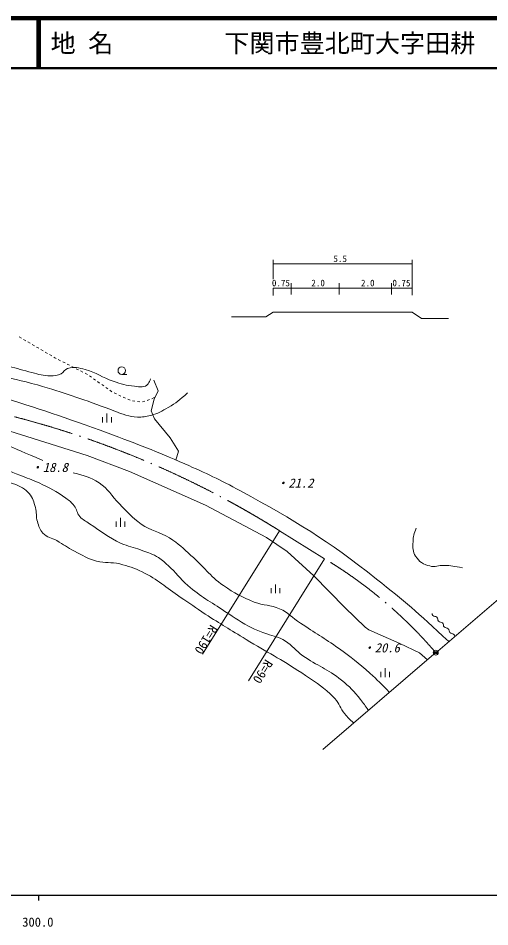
# Model space of a CAD drawing. Units: millimetres, scale not verified. Extents: x 40000 to 680000, y 20000 to 380000.
# Drawn here: x 363928 to 457919, y 198715 to 380000 of the extents above; entities that cross this region are included whole.
import ezdxf
from ezdxf.enums import TextEntityAlignment as Align

# ---------------------------------------------------------------- set-up
doc = ezdxf.new("R2010")
doc.units = ezdxf.units.MM
doc.header["$LTSCALE"] = 1000
doc.header["$PDMODE"] = 32
doc.header["$PDSIZE"] = 500
doc.linetypes.add('LONG_DASHED_DOTTED', pattern=[15.25, 12, -1.5, 0.25, -1.5])
for name, color, linetype, lineweight in [('M-BGD', 7, 'Continuous', 13), ('M-BMK', 2, 'LONG_DASHED_DOTTED', 13), ('M-STR-HTXT', 7, 'Continuous', 13), ('M-TTL', 2, 'Continuous', 140), ('M-TTL-BAND', 7, 'Continuous', 25), ('M-TTL-LINE', 7, 'Continuous', 50)]:
    doc.layers.add(name, color=color, linetype=linetype, lineweight=lineweight)
doc.layers.add('M-OTRS', color=6, linetype='Continuous')
doc.layers.add('M-TTL-TXT', color=7, linetype='Continuous')
doc.styles.add('ＭＳ ゴシック', font='')
doc.styles.get('ＭＳ ゴシック').set_extended_font_data('MS Gothic')

msp = doc.modelspace()

# ---------------------------------------------------------------- linework, layer by layer
at = {"layer": 'M-BGD'}
for p, q in [((414750, 327912), (414750, 331818)), ((442423, 324752), (442423, 331818)), ((414750, 330968), (426752, 330968)), ((426752, 330968), (429452, 330968)), ((429452, 330968), (442423, 330968)), ((418346, 324882), (418346, 327106)), ((427930, 324882), (427930, 327106)), ((438319, 324882), (438319, 327106)), ((414750, 324659), (414750, 326112)), ((414750, 326112), (418088, 326112)), ((418088, 326112), (422348, 326112)), ((422348, 326112), (425048, 326112)), ((425048, 326112), (432248, 326112)), ((432248, 326112), (434948, 326112)), ((434948, 326112), (438510, 326112)), ((438510, 326112), (442110, 326112)), ((442110, 326112), (442423, 326112)), ((364144, 316416), (364575, 316162)), ((365007, 315909), (365438, 315656)), ((365869, 315403), (366300, 315150)), ((366731, 314896), (367162, 314643)), ((367594, 314390), (368025, 314137)), ((368456, 313884), (368887, 313631)), ((369318, 313377), (369749, 313124)), ((370181, 312871), (370612, 312618)), ((371043, 312365), (371247, 312245)), ((371247, 312245), (371481, 312125)), ((371926, 311897), (372371, 311669)), ((372816, 311441), (373261, 311213)), ((373706, 310985), (374151, 310757)), ((374597, 310529), (375042, 310301)), ((375487, 310073), (375932, 309846)), ((376377, 309618), (376822, 309390)), ((377267, 309162), (377712, 308934)), ((378123, 308651), (378531, 308361)), ((384573, 308940), (385573, 308940)), ((378938, 308071), (379345, 307781)), ((379753, 307491), (380160, 307201)), ((380568, 306911), (380975, 306621)), ((381382, 306332), (381790, 306042)), ((382197, 305752), (382604, 305462)), ((383046, 305231), (383500, 305021)), ((383953, 304811), (384407, 304601)), ((384861, 304391), (385315, 304181)), ((385769, 303971), (386222, 303761)), ((386703, 303645), (387199, 303582)), ((387695, 303519), (388191, 303456)), ((388682, 303454), (389160, 303599)), ((389639, 303744), (390117, 303890)), ((390577, 304084), (391030, 304296)), ((381623, 299360), (381623, 301110)), ((380748, 299360), (380748, 300410)), ((382498, 299360), (382498, 300410)), ((383437, 278543), (383437, 279593)), ((384312, 278543), (384312, 280293)), ((385187, 278543), (385187, 279593)), ((415194, 265252), (415194, 267002)), ((414319, 265252), (414319, 266302)), ((416069, 265252), (416069, 266302)), ((437062, 248539), (437062, 250289)), ((436187, 248539), (436187, 249589)), ((437937, 248539), (437937, 249589))]:
    msp.add_line(p, q, dxfattribs=at)
for points in [[(406450, 320405), (413290, 320405), (414750, 321368), (442423, 321368), (444282, 320066), (449691, 320066)], [(390966, 307774), (391795, 305682), (391045, 303984), (390413, 301655), (391124, 300036), (394203, 296285), (395901, 293640), (395357, 291841)], [(357759, 299025), (365625, 296565), (377651, 292739), (386124, 289550), (401275, 282821), (413439, 276406), (417545, 273583), (422858, 268735), (429041, 262445), (433096, 258494), (433814, 257980), (439973, 255260), (443874, 253361), (445497, 251990)]]:
    msp.add_lwpolyline(points, dxfattribs=at)
msp.add_circle((384573, 309690), 750, dxfattribs=at)
at = {"layer": 'M-BGD', "lineweight": 18}
for centre, start, end in [((447013, 261264), 183.90684, 265.74441), ((446922, 260040), 3.90684, 85.74441), ((448147, 260123), 183.90684, 265.74441), ((448056, 258899), 3.90684, 85.74441), ((449281, 258983), 183.90684, 265.74441), ((449190, 257758), 3.90684, 85.74441), ((450415, 257842), 183.90684, 265.74441), ((450323, 256618), 3.90684, 85.74441)]:
    msp.add_arc(centre, 614, start, end, dxfattribs=at)
at = {"layer": 'M-BGD'}
for points, knots in [([(268015, 312261), (267966, 313205), (267920, 313623), (268179, 314434), (268394, 315111), (268498, 315564), (269020, 316046), (269569, 316554), (270040, 316666), (270772, 316817), (271705, 317010), (272250, 316975), (273201, 317027), (277210, 317247), (279466, 317218), (283480, 317144), (284797, 317120), (285562, 317210), (286844, 316910), (288110, 316614), (288736, 316181), (289951, 315719), (292121, 314893), (293317, 314376), (295511, 313616), (297745, 312843), (298977, 312278), (301305, 311864), (303760, 311428), (305189, 311516), (307682, 311561), (310458, 311610), (312003, 311869), (314776, 312007), (315952, 312065), (316612, 312084), (317790, 312100), (319685, 312126), (320749, 312136), (322643, 312041), (324518, 311947), (325564, 311814), (327428, 311583), (329056, 311382), (329957, 311185), (331585, 310977), (332604, 310847), (333174, 310704), (334201, 310712), (334807, 310716), (335161, 310722), (335743, 310892), (336674, 311165), (337117, 311537), (338037, 311842), (338759, 312080), (339186, 312179), (339945, 312229), (341067, 312302), (341710, 312281), (342820, 312104), (345199, 311726), (346432, 311052), (348788, 310554), (350954, 310096), (352186, 309934), (354371, 309572), (356285, 309256), (357374, 309180), (359277, 308802), (362622, 308137), (364494, 307728), (367780, 306816), (373205, 305311), (376148, 304143), (381458, 302273), (382998, 301730), (383807, 301269), (385376, 300815), (386254, 300561), (386769, 300434), (387684, 300420), (388736, 300404), (389339, 300487), (390356, 300754), (391804, 301135), (392547, 301593), (393849, 302334), (395482, 303263), (396033, 303799), (397675, 305249)], [0, 0, 0, 0, 1, 1, 1, 2, 2, 2, 3, 3, 3, 4, 4, 4, 5, 5, 5, 6, 6, 6, 7, 7, 7, 8, 8, 8, 9, 9, 9, 10, 10, 10, 11, 11, 11, 12, 12, 12, 13, 13, 13, 14, 14, 14, 15, 15, 15, 16, 16, 16, 17, 17, 17, 18, 18, 18, 19, 19, 19, 20, 20, 20, 21, 21, 21, 22, 22, 22, 23, 23, 23, 24, 24, 24, 25, 25, 25, 26, 26, 26, 27, 27, 27, 28, 28, 28, 29, 29, 29, 30, 30, 30, 30]), ([(285322, 315979), (287995, 315044), (288708, 314798), (290849, 313965), (292854, 313186), (293894, 312528), (295942, 311873), (298552, 311038), (300079, 310647), (302812, 310451), (307832, 310092), (310653, 310912), (315684, 311055), (318810, 311144), (320567, 311252), (323691, 311106), (326185, 310989), (327573, 310770), (330055, 310490), (333509, 310101), (335444, 309875), (338879, 309341), (342529, 308774), (344595, 308547), (348196, 307723), (352630, 306707), (355091, 306028), (359448, 304722), (368282, 302075), (373165, 300362), (381828, 297199), (387867, 294994), (391218, 293658), (397107, 291079), (401536, 289140), (403997, 287987), (408240, 285671), (419310, 279628), (425447, 275936), (435329, 268101), (441161, 263477), (443266, 261744), (449726, 255621)], [0, 0, 0, 0, 1, 1, 1, 2, 2, 2, 3, 3, 3, 4, 4, 4, 5, 5, 5, 6, 6, 6, 7, 7, 7, 8, 8, 8, 9, 9, 9, 10, 10, 10, 11, 11, 11, 12, 12, 12, 13, 13, 13, 14, 14, 14, 14]), ([(334630, 314234), (335536, 314500), (335813, 314564), (336584, 314724), (337835, 314984), (338559, 315221), (339833, 315118), (341192, 315009), (341936, 314786), (343265, 314481), (346134, 313823), (347678, 313197), (350553, 312567), (354990, 311596), (357566, 311508), (362003, 310533), (363849, 310127), (364841, 309727), (366680, 309288), (368087, 308951), (368877, 308646), (370324, 308619), (371185, 308603), (371707, 308696), (372480, 309075), (373071, 309364), (373155, 309954), (373786, 310138), (375110, 310524), (375972, 310233), (377309, 309895), (379592, 309317), (380626, 308283), (382866, 307556), (384489, 307030), (385419, 306707), (387118, 306554), (388187, 306458), (389172, 306186), (389821, 307040), (390081, 307383), (390212, 307633), (390277, 308042)], [0, 0, 0, 0, 1, 1, 1, 2, 2, 2, 3, 3, 3, 4, 4, 4, 5, 5, 5, 6, 6, 6, 7, 7, 7, 8, 8, 8, 9, 9, 9, 10, 10, 10, 11, 11, 11, 12, 12, 12, 13, 13, 13, 14, 14, 14, 14]), ([(319384, 297684), (321799, 297632), (322477, 297604), (324453, 297450), (326909, 297260), (328260, 296900), (330714, 296680), (332626, 296508), (333703, 296486), (335620, 296376), (337636, 296260), (338778, 296347), (340782, 296096), (342370, 295896), (343258, 295726), (344800, 295301), (346256, 294900), (346993, 294428), (348445, 294016), (350120, 293542), (351138, 293602), (352813, 293129), (355291, 292428), (356596, 291774), (359004, 290863), (361066, 290083), (362211, 289619), (364260, 288807), (365760, 288212), (366623, 287934), (368091, 287265), (370275, 286270), (371479, 285627), (373441, 284244), (374155, 283742), (374525, 283399), (375081, 282726), (375686, 281994), (375544, 281252), (376205, 280570), (376860, 279893), (377365, 279665), (378148, 279142), (380564, 277532), (381814, 276408), (384465, 275225), (385917, 274576), (386836, 274485), (388322, 273919), (389580, 273440), (390336, 273269), (391511, 272613), (392507, 272057), (392972, 271586), (393819, 270821), (395432, 269366), (396057, 268258), (397706, 266843), (400392, 264538), (402176, 263598), (405135, 261656), (407236, 260278), (408380, 259433), (410623, 258301), (411692, 257761), (412351, 257592), (413466, 257156), (414911, 256590), (415874, 256579), (417177, 255734), (418665, 254770), (419212, 253849), (420651, 252813), (423536, 250735), (425583, 250190), (428350, 247957), (429996, 246628), (430832, 245751), (432140, 244088), (432795, 243254), (433039, 242945), (433728, 241886)], [0, 0, 0, 0, 1, 1, 1, 2, 2, 2, 3, 3, 3, 4, 4, 4, 5, 5, 5, 6, 6, 6, 7, 7, 7, 8, 8, 8, 9, 9, 9, 10, 10, 10, 11, 11, 11, 12, 12, 12, 13, 13, 13, 14, 14, 14, 15, 15, 15, 16, 16, 16, 17, 17, 17, 18, 18, 18, 19, 19, 19, 20, 20, 20, 21, 21, 21, 22, 22, 22, 23, 23, 23, 24, 24, 24, 25, 25, 25, 26, 26, 26, 27, 27, 27, 27]), ([(192116, 271556), (193628, 270257), (194141, 269829), (195588, 268942), (197129, 267997), (198117, 267691), (199769, 266956), (200932, 266439), (201725, 266426), (202783, 265718), (203561, 265198), (203622, 264418), (204465, 264013), (205694, 263422), (206713, 264153), (207922, 263522), (209273, 262818), (209288, 261316), (210726, 260812), (212054, 260347), (212920, 260517), (214323, 260625), (217020, 260835), (218417, 261661), (220994, 262479), (228266, 264790), (232353, 266102), (239392, 269048), (242734, 270447), (244596, 271271), (247805, 272951), (250503, 274364), (252160, 275048), (254398, 277115), (256177, 278758), (256639, 280171), (257826, 282282), (258747, 283917), (258429, 285338), (259725, 286695), (260611, 287623), (261461, 287757), (262702, 288081), (264449, 288537), (265516, 287928), (267321, 287927), (268504, 287927), (269189, 287747), (270350, 287979), (273172, 288541), (274517, 289730), (277330, 290339), (279805, 290876), (281275, 290572), (283796, 290801), (285664, 290971), (286718, 291021), (288570, 291315), (291540, 291785), (293114, 292639), (296114, 292854), (299375, 293089), (301211, 292580), (304480, 292598), (307611, 292615), (309387, 292522), (312487, 292957), (314957, 293304), (316217, 294180), (318697, 294445), (321248, 294718), (322706, 294558), (325266, 294394), (329334, 294134), (331614, 293888), (335634, 293214), (340341, 292424), (342928, 291712), (347592, 290699), (352188, 289700), (354828, 289389), (359346, 288081), (361504, 287456), (362858, 287393), (364808, 286275), (365391, 285941), (365680, 285667), (366113, 285152), (366883, 284238), (367010, 283500), (367359, 282358), (367681, 281304), (367431, 280618), (367753, 279564), (368045, 278610), (368171, 277990), (368847, 277256), (369677, 276354), (370545, 276375), (371610, 275768), (373001, 274975), (373716, 274417), (375133, 273672), (376815, 272787), (377731, 272159), (379567, 271668), (381310, 271202), (382404, 271564), (384153, 271121), (385961, 270663), (386969, 270323), (388648, 269512), (391845, 267966), (393288, 266483), (396242, 264513), (398202, 263206), (399249, 262397), (401223, 261112), (404348, 259077), (406151, 258017), (409331, 256070), (413658, 253422), (416231, 252175), (420450, 249358), (422443, 248027), (423587, 247306), (425431, 245774), (426095, 245222), (426461, 244897), (427040, 244256), (427988, 243205), (428102, 242301), (429014, 241219), (429661, 240451), (429933, 240171), (430808, 239379)], [0, 0, 0, 0, 1, 1, 1, 2, 2, 2, 3, 3, 3, 4, 4, 4, 5, 5, 5, 6, 6, 6, 7, 7, 7, 8, 8, 8, 9, 9, 9, 10, 10, 10, 11, 11, 11, 12, 12, 12, 13, 13, 13, 14, 14, 14, 15, 15, 15, 16, 16, 16, 17, 17, 17, 18, 18, 18, 19, 19, 19, 20, 20, 20, 21, 21, 21, 22, 22, 22, 23, 23, 23, 24, 24, 24, 25, 25, 25, 26, 26, 26, 27, 27, 27, 28, 28, 28, 29, 29, 29, 30, 30, 30, 31, 31, 31, 32, 32, 32, 33, 33, 33, 34, 34, 34, 35, 35, 35, 36, 36, 36, 37, 37, 37, 38, 38, 38, 39, 39, 39, 40, 40, 40, 41, 41, 41, 42, 42, 42, 43, 43, 43, 44, 44, 44, 45, 45, 45, 45]), ([(443254, 278284), (442831, 277128), (442655, 276627), (442622, 275521), (442588, 274378), (442501, 273590), (443135, 272639), (443873, 271532), (444646, 271021), (445938, 270704), (447032, 270435), (447694, 270853), (448820, 270822), (450266, 270784), (450806, 270660), (452492, 270349)], [0, 0, 0, 0, 1, 1, 1, 2, 2, 2, 3, 3, 3, 4, 4, 4, 5, 5, 5, 5])]:
    msp.add_open_spline(points, degree=3, knots=knots, dxfattribs=at)
at = {"layer": 'M-BGD', "lineweight": 18}
for points, knots in [([(349844, 298388), (352170, 298111), (352932, 297986), (354855, 297477), (357255, 296843), (358474, 296098), (360777, 295169), (363946, 293891), (364957, 293433), (368825, 291738)], [0, 0, 0, 0, 1, 1, 1, 2, 2, 2, 3, 3, 3, 3]), ([(374909, 289281), (377217, 288719), (378236, 288450), (380041, 287280), (381945, 286046), (382479, 284713), (384096, 283122), (385744, 281501), (386496, 280369), (388407, 279068), (390452, 277675), (391996, 277593), (394104, 276296), (395936, 275169), (396738, 274214), (398364, 272806), (400970, 270550), (402013, 268786), (404831, 266801), (407060, 265231), (408462, 264539), (410990, 263517), (412874, 262755), (414164, 263012), (416019, 262182), (417822, 261376), (418541, 260413), (420177, 259308), (423125, 257315), (424890, 256364), (427773, 254278), (430304, 252447), (431722, 251401), (434034, 249300), (435609, 247869), (436149, 247350), (437929, 245492)], [0, 0, 0, 0, 1, 1, 1, 2, 2, 2, 3, 3, 3, 4, 4, 4, 5, 5, 5, 6, 6, 6, 7, 7, 7, 8, 8, 8, 9, 9, 9, 10, 10, 10, 11, 11, 11, 12, 12, 12, 12])]:
    msp.add_open_spline(points, degree=3, knots=knots, dxfattribs=at)
at = {"layer": 'M-BMK'}
msp.add_line((416016, 277741), (424987, 272154), dxfattribs=at)
at = {"layer": 'M-BMK', "linetype": 'Continuous'}
msp.add_circle((447153, 253412), 500, dxfattribs=at)
at = {"layer": 'M-BMK'}
for centre, radius, start, end in [((316243, 118682), 187761, 57.90102, 96.01032), ((378131, 194260), 90901, 40.91178, 58.97183)]:
    msp.add_arc(centre, radius, start, end, dxfattribs=at)
at = {"layer": 'M-OTRS'}
msp.add_point((447153, 253412), dxfattribs=at)
at = {"layer": 'M-STR-HTXT'}
for p, q in [((416016, 277741), (400682, 253117)), ((424987, 272154), (409800, 247765)), ((467370, 270770), (447533, 253738)), ((446774, 253086), (424674, 234112))]:
    msp.add_line(p, q, dxfattribs=at)
at = {"layer": 'M-TTL'}
msp.add_line((680000, 380000), (40000, 380000), dxfattribs=at)
at = {"layer": 'M-TTL-BAND'}
for p, q in [((40000, 205000), (579000, 205000)), ((368000, 205000), (368000, 204000))]:
    msp.add_line(p, q, dxfattribs=at)
at = {"layer": 'M-TTL-LINE'}
for p, q in [((367750, 380000), (367750, 370000)), ((368250, 380000), (368250, 370000)), ((40000, 370000), (680000, 370000))]:
    msp.add_line(p, q, dxfattribs=at)

# ---------------------------------------------------------------- texts
at = {"layer": 'M-BGD', "style": 'ＭＳ ゴシック'}
for s, p in [('5.5', (428102, 330968)), ('0.75', (416288, 326112)), ('2.0', (423698, 326112)), ('2.0', (433598, 326112)), ('0.75', (440310, 326112))]:
    msp.add_text(s, height=1320, dxfattribs=at).set_placement(p, align=Align.BOTTOM_CENTER)
at = {"layer": 'M-BGD', "style": 'ＭＳ ゴシック', "oblique": 15}
for s, p in [('・18.8', (370084, 290377)), ('・21.2', (419018, 287250)), ('・20.6', (436234, 254386))]:
    msp.add_text(s, height=1833, dxfattribs=at).set_placement(p, align=Align.MIDDLE_CENTER)
at = {"layer": 'M-STR-HTXT', "style": 'ＭＳ ゴシック'}
msp.add_text('R=190', height=1833, rotation=238.089, dxfattribs=at).set_placement((403829, 258171), align=Align.TOP_LEFT)
msp.add_text('R=90', height=1833, rotation=238.089, dxfattribs=at).set_placement((412760, 252519), align=Align.BOTTOM_LEFT)
at = {"layer": 'M-TTL-BAND', "style": 'ＭＳ ゴシック'}
msp.add_text('300.0', height=1833, dxfattribs=at).set_placement((367844, 198195), align=Align.BOTTOM_CENTER)
at = {"layer": 'M-TTL-TXT', "style": 'ＭＳ ゴシック'}
for s, p in [('地 名', (370380, 375000)), ('下関市豊北町大字田耕', (405024, 375000))]:
    msp.add_text(s, height=3666, dxfattribs=at).set_placement(p, align=Align.MIDDLE_LEFT)

doc.saveas('drawing.dxf')
